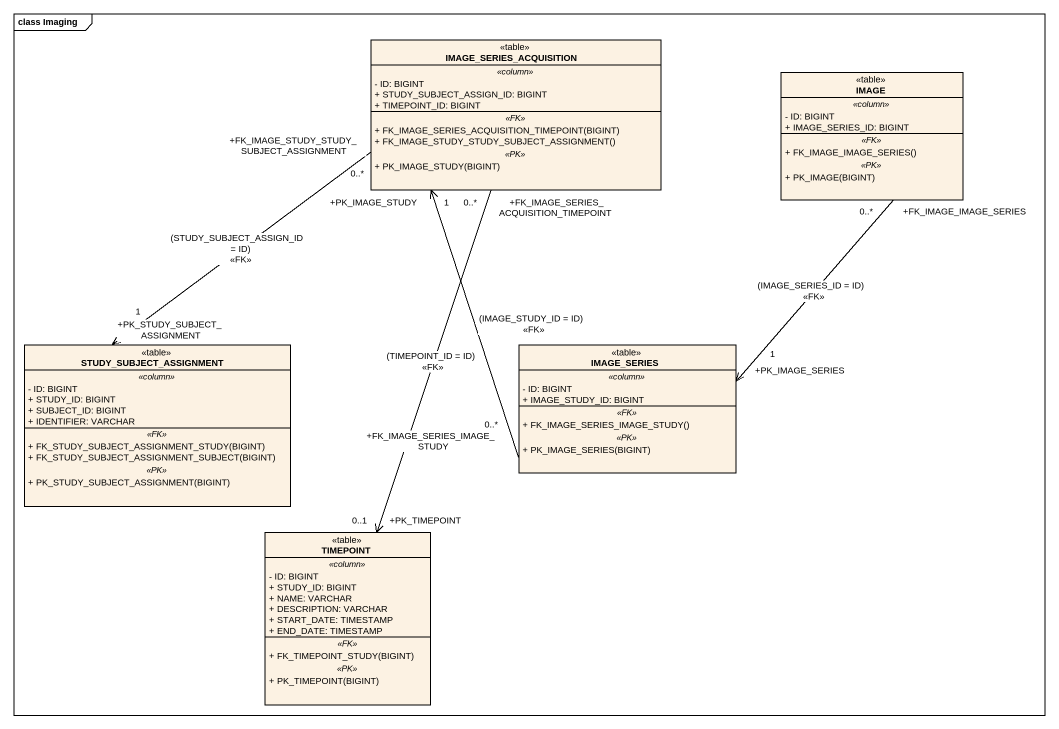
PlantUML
@startuml
mainframe class Imaging
hide circle
hide empty members
skinparam classAttributeIconSize 0
class IMAGE_SERIES_ACQUISITION <<table>> {
  .. <<column>> ..
  - ID: BIGINT
  + STUDY_SUBJECT_ASSIGN_ID: BIGINT
  + TIMEPOINT_ID: BIGINT
  .. <<FK>> ..
  + FK_IMAGE_SERIES_ACQUISITION_TIMEPOINT(BIGINT)
  + FK_IMAGE_STUDY_STUDY_SUBJECT_ASSIGNMENT()
  .. <<PK>> ..
  + PK_IMAGE_STUDY(BIGINT)
}
class IMAGE <<table>> {
  .. <<column>> ..
  - ID: BIGINT
  + IMAGE_SERIES_ID: BIGINT
  .. <<FK>> ..
  + FK_IMAGE_IMAGE_SERIES()
  .. <<PK>> ..
  + PK_IMAGE(BIGINT)
}
class STUDY_SUBJECT_ASSIGNMENT <<table>> {
  .. <<column>> ..
  - ID: BIGINT
  + STUDY_ID: BIGINT
  + SUBJECT_ID: BIGINT
  + IDENTIFIER: VARCHAR
  .. <<FK>> ..
  + FK_STUDY_SUBJECT_ASSIGNMENT_STUDY(BIGINT)
  + FK_STUDY_SUBJECT_ASSIGNMENT_SUBJECT(BIGINT)
  .. <<PK>> ..
  + PK_STUDY_SUBJECT_ASSIGNMENT(BIGINT)
}
class IMAGE_SERIES <<table>> {
  .. <<column>> ..
  - ID: BIGINT
  + IMAGE_STUDY_ID: BIGINT
  .. <<FK>> ..
  + FK_IMAGE_SERIES_IMAGE_STUDY()
  .. <<PK>> ..
  + PK_IMAGE_SERIES(BIGINT)
}
class TIMEPOINT <<table>> {
  .. <<column>> ..
  - ID: BIGINT
  + STUDY_ID: BIGINT
  + NAME: VARCHAR
  + DESCRIPTION: VARCHAR
  + START_DATE: TIMESTAMP
  + END_DATE: TIMESTAMP
  .. <<FK>> ..
  + FK_TIMEPOINT_STUDY(BIGINT)
  .. <<PK>> ..
  + PK_TIMEPOINT(BIGINT)
}
IMAGE_SERIES_ACQUISITION "+FK_IMAGE_STUDY_STUDY_SUBJECT_ASSIGNMENT\n0..*" --> "+PK_STUDY_SUBJECT_ASSIGNMENT\n1" STUDY_SUBJECT_ASSIGNMENT : (STUDY_SUBJECT_ASSIGN_ID = ID)\n<<FK>>
IMAGE_SERIES_ACQUISITION "+FK_IMAGE_SERIES_ACQUISITION_TIMEPOINT\n0..*" --> "+PK_TIMEPOINT\n0..1" TIMEPOINT : (TIMEPOINT_ID = ID)\n<<FK>>
IMAGE "+FK_IMAGE_IMAGE_SERIES\n0..*" --> "+PK_IMAGE_SERIES\n1" IMAGE_SERIES : (IMAGE_SERIES_ID = ID)\n<<FK>>
IMAGE_SERIES "+FK_IMAGE_SERIES_IMAGE_STUDY\n0..*" -up-> "+PK_IMAGE_STUDY\n1" IMAGE_SERIES_ACQUISITION : (IMAGE_STUDY_ID = ID)\n<<FK>>
@enduml
